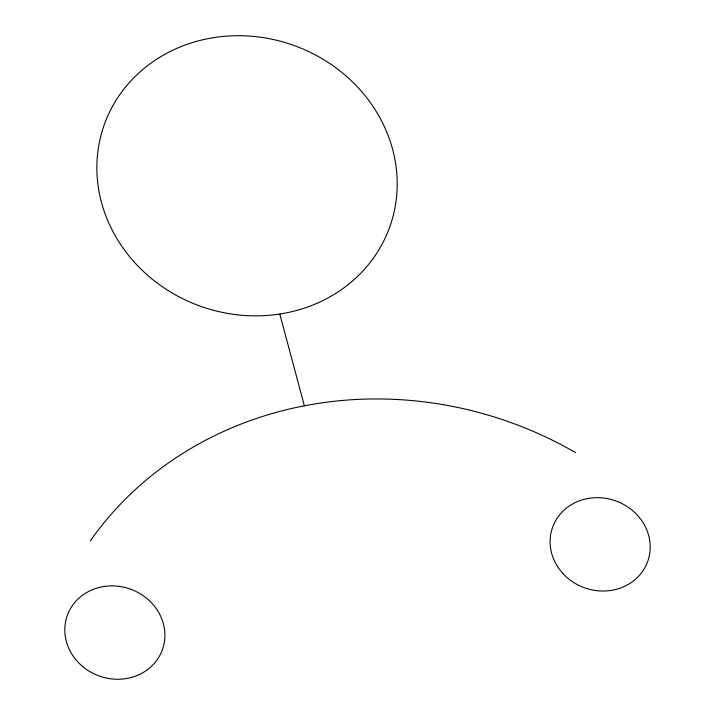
<?xml version="1.0" encoding="UTF-8"?>
<svg xmlns="http://www.w3.org/2000/svg" width="715" height="715" viewBox="0 0 715 715"><rect width="100%" height="100%" fill="white"/><g stroke="black" fill="none" stroke-linecap="round" stroke-linejoin="round"><path stroke-width="1.07" d="M279.806 314.082L304.358 405.789M90.296 540.871A366.42 334.736 19.8 0 1 575.602 452.64M134.492 262.342A151.625 138.513 19.8 0 0 389.416 227.888A151.625 138.513 19.8 0 0 217.172 37.126A151.625 138.513 19.8 0 0 134.492 262.342M562.642 573.198A50.542 46.171 19.8 0 0 647.611 561.713A50.542 46.171 19.8 0 0 590.197 498.132A50.542 46.171 19.8 0 0 562.642 573.198M77.336 661.42A50.542 46.171 19.8 0 0 162.314 649.935A50.542 46.171 19.8 0 0 104.899 586.354A50.542 46.171 19.8 0 0 77.336 661.42"/></g></svg>
